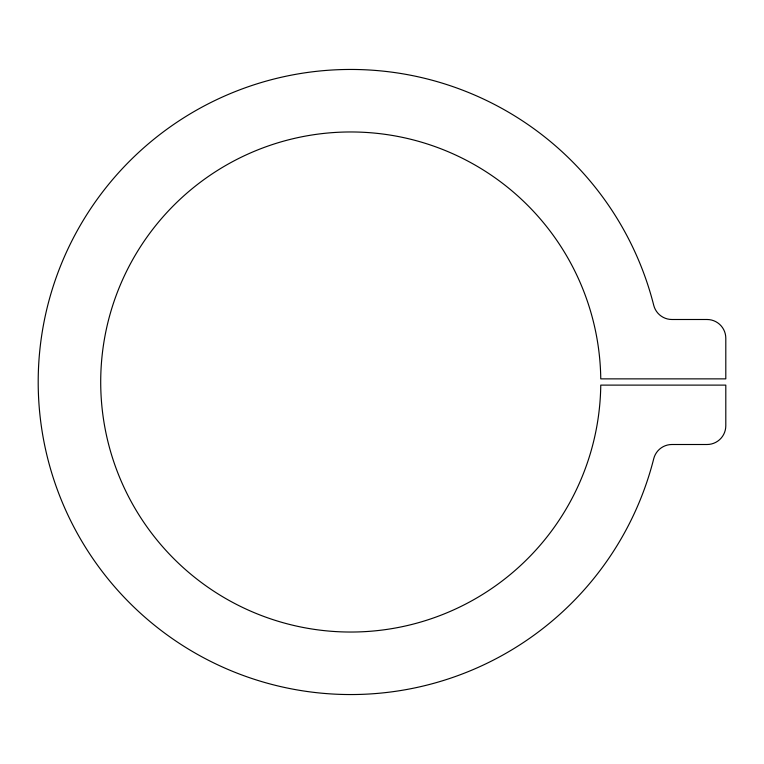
<?xml version="1.0" encoding="UTF-8"?>
<svg xmlns="http://www.w3.org/2000/svg" width="764" height="764" viewBox="0 0 764 764"><rect width="100%" height="100%" fill="white"/><g stroke="black" fill="none" stroke-linecap="round" stroke-linejoin="round"><path stroke-width="1.15" d="M707.044 319.495L671.919 319.495A18.756 18.756 0 0 1 653.745 305.342A312.543 312.543 0 0 0 172.674 125.143A312.543 312.543 0 0 0 172.674 638.857A312.543 312.543 0 0 0 653.745 458.658A18.756 18.756 0 0 1 671.919 444.505L707.044 444.505A18.756 18.756 0 0 0 725.8 425.758L725.8 385.113L600.762 385.113A250.038 250.038 0 0 1 224.836 598.021A250.038 250.038 0 0 1 224.817 165.989A250.038 250.038 0 0 1 600.762 378.868L725.8 378.868L725.8 338.242A18.756 18.756 0 0 0 707.044 319.495"/></g></svg>
